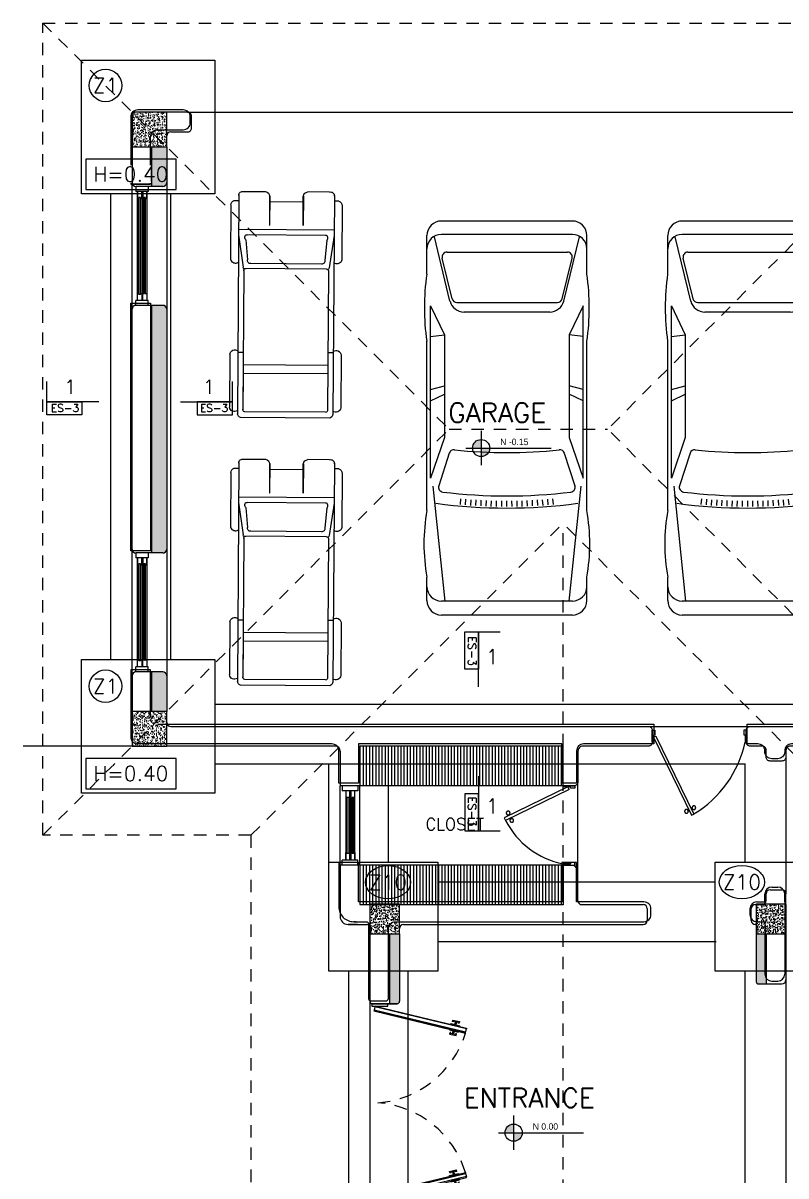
# Model space of a CAD drawing. Header units: metres. Extents: x -232 to 581, y 30 to 789.
# Drawn here: x 89.87 to 97.57, y 528.12 to 539.76 of the extents above; entities that cross this region are included whole.
import ezdxf

# ---------------------------------------------------------------- set-up
doc = ezdxf.new("R2010")
doc.units = ezdxf.units.M
doc.linetypes.add('CONTINUA', pattern=[0])
doc.linetypes.add('HIDDEN2', pattern=[0.1875, 0.125, -0.0625])
for name, color, linetype, lineweight in [('0-S-GRID-IDEN', 1, 'Continuous', 9), ('02_mobiliario', 250, 'Continuous', 5), ('A-DOOR', 35, 'Continuous', 5), ('A-WALL', 250, 'Continuous', 20), ('baños', 140, 'Continuous', 0), ('closets', 253, 'Continuous', 0), ('Columnas', 7, 'Continuous', 18), ('piscina', 131, 'Continuous', 0), ('textos', 7, 'Continuous', 0)]:
    doc.layers.add(name, color=color, linetype=linetype, lineweight=lineweight)
for name, color, linetype in [('001-DIMTEXTO', 4, 'Continuous'), ('DIMTEXTO', 4, 'Continuous'), ('HATCH', 8, 'Continuous'), ('MOBILIARIOS', 252, 'Continuous'), ('ZAPATAS', 6, 'Continuous')]:
    doc.layers.add(name, color=color, linetype=linetype)
doc.layers.add('PISO', color=7, linetype='Continuous', lineweight=5, true_color=0xe6e6e6)
doc.layers.add('Techos 1', color=7, linetype='HIDDEN2', lineweight=9, true_color=0x42391a)
doc.layers.add('RELLENO SECCION', color=8, linetype='Continuous', lineweight=0, transparency=0.4)
doc.styles.add('ESC100-2mm', font='arial.ttf', dxfattribs={"height": 0.15})
doc.styles.add('SMPLEX', font='simplex.shx')
doc.styles.get("Standard").update_dxf_attribs({"font": 'arial.ttf'})
pattern_1 = [(50, (109.59505, -7.243447), (0.058299094, -0.005100507), [0.006096, -0.067056]), (355, (109.59505, -7.24345), (-0.011277895, 0.06113819), [0.0048768, -0.053644987]), (100.451445, (109.59991, -7.24387), (0.0470212, 0.05603768), [0.005180803, -0.056988878]), (46.1842, (109.59505, -7.22719), (0.086745293, -0.013453545), [0.009144, -0.100584]), (96.63556, (109.60228, -7.22831), (0.075969323, 0.07917636), [0.00777121, -0.085483395]), (351.18415, (109.59505, -7.22719), (0.07596932, 0.07917636), [0.00731519, -0.080467114]), (21, (109.60318, -7.231255), (0.048516605, -0.032724863), [0.006096, -0.067056]), (326, (109.60318, -7.231255), (0.01977665, 0.05894015), [0.0048768, -0.0536448]), (71.451445, (109.607223, -7.23398), (0.068293254, 0.026215286), [0.005180803, -0.05698878]), (37.5, (109.595052, -7.243447), (0.000988353, 0.0270576124), [0, -0.05299456, 0, -0.0544576, 0, -0.053848]), (7.5, (109.595052, -7.243447), (0.021382292, 0.032057784), [0, -0.03104896, 0, -0.05177536, 0, -0.0205232]), (327.5, (109.576927, -7.243447), (0.0433889905, -0.001833198), [0, -0.02032, 0, -0.0633984, 0, -0.0841248]), (317.5, (109.5688, -7.243447), (0.047401338, 0.008136477), [0, -0.026416, 0, -0.04210304, 0, -0.0597408])]

# ---------------------------------------------------------------- blocks, each defined once
blk = doc.blocks.new('A$C2bbc346b')
at = {"layer": 'A-WALL', "color": 7, "true_color": 0xffffff}
for p, q in [((0.2, -0.751), (0, -0.751)), ((6.47, -7.845), (6.53, -7.845)), ((6.32, -7.995), (6.4, -7.995)), ((6.4, -7.995), (6.4, -7.915)), ((6.6, -7.995), (6.6, -7.915)), ((6.6, -7.995), (6.6, -8.725)), ((6.25, -8.065), (6.25, -8.125)), ((6.32, -8.195), (6.4, -8.195)), ((6.4, -8.195), (6.4, -8.725)), ((6.47, -8.795), (6.53, -8.795)), ((2.425, -8.995), (2.575, -8.995))]:
    blk.add_line(p, q, dxfattribs=at)
at = {"layer": 'A-WALL', "color": 7, "true_color": 0xffffff, "transparency": 33554684}
blk.add_line((2.275, -8.195), (2.25, -8.195), dxfattribs=at)
at = {"layer": 'A-WALL', "color": 7, "true_color": 0xffffff}
blk.add_lwpolyline([(0, -0.07), (0, -0.751), (0.2, -0.751), (0.2, -0.27, -0.414214), (0.27, -0.2), (0.53, -0.2, 0.414214), (0.6, -0.13), (0.6, -0.07, 0.414214), (0.53, 0), (0.07, 0, 0.414214)], format="xyb", close=True, dxfattribs=at)
for points in [[(8, -0.27), (8, -6.33, -0.414214), (7.93, -6.4), (6.67, -6.4, 0.414214), (6.6, -6.47), (6.6, -6.48, -0.414214), (6.53, -6.55), (6.47, -6.55, -0.414214), (6.4, -6.48), (6.4, -6.47, 0.414214), (6.33, -6.4), (6.22, -6.4), (6.22, -6.2), (7.73, -6.2)], [(0.2, -6.13), (0.2, -5.651), (0, -5.651), (0, -6.33, 0.414214), (0.07, -6.4)], [(0.27, -6.2), (5.28, -6.2), (5.28, -6.4), (4.57, -6.4, 0.414214), (4.5, -6.47), (4.5, -6.797), (4.35, -6.797), (4.35, -6.4), (2.3, -6.4), (2.3, -6.797), (2.1, -6.797), (2.1, -6.47, 0.414214), (2.03, -6.4), (0.07, -6.4)], [(4.35, -7.995), (2.3, -7.995), (2.3, -7.597), (2.1, -7.597), (2.1, -8.045, 0.414214), (2.25, -8.195), (2.375, -8.195, -0.414214), (2.4, -8.22)]]:
    blk.add_lwpolyline(points, format="xyb", dxfattribs=at)
blk.add_lwpolyline([(0, -1.951), (0.2, -1.951), (0.2, -4.451), (0, -4.451)], close=True, dxfattribs=at)
blk.add_lwpolyline([(4.5, -7.995), (4.5, -7.597), (4.35, -7.597), (4.35, -7.995)], dxfattribs=at)
at = {"layer": 'A-WALL', "color": 7, "true_color": 0xffffff, "transparency": 33554684}
blk.add_lwpolyline([(2.4, -8.219), (2.4, -8.97, 0.414214), (2.425, -8.995), (2.575, -8.995, 0.414214), (2.6, -8.97), (2.6, -8.265, -0.414214), (2.67, -8.195), (5.18, -8.195, 0.414214), (5.25, -8.125), (5.25, -8.065, 0.414214), (5.18, -7.995), (4.5, -7.995)], format="xyb", dxfattribs=at)
at = {"layer": 'A-WALL', "color": 7, "true_color": 0xffffff}
for centre, start, end in [((6.47, -7.915), 90, 180), ((6.53, -7.915), 0, 90), ((6.32, -8.065), 90, 180), ((6.32, -8.125), 180, 270), ((6.47, -8.725), 180, 270), ((6.53, -8.725), 270, 0)]:
    blk.add_arc(centre, 0.07, start, end, dxfattribs=at)
blk = doc.blocks.new('20.03 cimentacion')
at = {"layer": 'DIMTEXTO', "color": 18, "true_color": 0x000000}
for points in [[(93.406, -2.505), (92.494, -2.505), (92.494, -2.811), (93.406, -2.811)], [(93.406, -8.555), (92.494, -8.555), (92.494, -8.861), (93.406, -8.861)]]:
    blk.add_lwpolyline(points, close=True, dxfattribs=at)
at = {"layer": 'textos', "color": 18, "linetype": 'Continuous', "ltscale": 0.01, "true_color": 0x000000}
for p, q in [((92.1, -5.084), (92.1, -4.749)), ((93.976, -5.084), (93.976, -4.749)), ((92.625, -4.955), (92.1, -4.955)), ((93.451, -4.955), (93.976, -4.955)), ((96.322, -7.276), (96.676, -7.276)), ((96.322, -9.286), (96.676, -9.286))]:
    blk.add_line(p, q, dxfattribs=at)
for points in [[(92.1, -5.084), (92.1, -4.955), (92.456, -4.955), (92.456, -5.084)], [(93.976, -5.084), (93.976, -4.955), (93.62, -4.955), (93.62, -5.084)]]:
    blk.add_lwpolyline(points, close=True, dxfattribs=at)
at = {"layer": 'ZAPATAS', "color": 18, "lineweight": 25, "true_color": 0x000000}
for p, q in [((92.749, -7.556), (92.749, -2.856)), ((93.349, -2.856), (93.349, -7.556)), ((93.799, -8.007), (100.099, -8.007)), ((93.799, -8.607), (99.149, -8.607)), ((94.949, -9.601), (94.949, -8.607)), ((95.549, -9.601), (95.549, -8.607)), ((99.149, -9.601), (99.149, -8.607)), ((96.049, -9.801), (98.849, -9.801)), ((96.049, -10.401), (98.857, -10.401)), ((95.149, -13.301), (95.149, -10.7)), ((95.749, -13.301), (95.749, -10.7)), ((99.149, -13.301), (99.149, -10.7))]:
    blk.add_line(p, q, dxfattribs=at)
for points in [[(92.45, -1.506), (93.799, -1.506), (93.799, -2.856), (92.45, -2.856)], [(92.45, -7.556), (93.799, -7.556), (93.799, -8.906), (92.45, -8.906)], [(94.949, -9.601), (96.049, -9.601), (96.049, -10.7), (94.949, -10.7)], [(98.849, -9.601), (99.949, -9.601), (99.949, -10.7), (98.849, -10.7)]]:
    blk.add_lwpolyline(points, close=True, dxfattribs=at)
at = {"layer": 'HATCH', "color": 18, "ltscale": 0.2, "true_color": 0x000000}
blk.add_blockref('A$C2bbc346b', (92.949, -2.007), dxfattribs=at)
at = {"layer": 'DIMTEXTO', "color": 18, "lineweight": -3, "true_color": 0x000000, "insert": (92.339, -4.803), "char_height": 0.142, "attachment_point": 5, "style": 'SMPLEX', "bg_fill": 3, "box_fill_scale": 1.1, "bg_fill_color": 256, "bg_fill_true_color": 13158600, "bg_fill_transparency": 0}
blk.add_mtext('1', dxfattribs=at)
at = {"layer": 'textos', "color": 18, "ltscale": 0.5, "true_color": 0x000000, "char_height": 0.0781, "attachment_point": 5, "style": 'SMPLEX'}
for insert in [(92.285, -5.016), (93.79, -5.016)]:
    blk.add_mtext('ES-3', dxfattribs=dict(at, insert=insert))
at = {"layer": 'textos', "color": 18, "ltscale": 0.5, "true_color": 0x000000, "char_height": 0.0825, "attachment_point": 5, "rotation": 270, "style": 'SMPLEX'}
for insert in [(96.394, -7.471), (96.394, -9.091)]:
    blk.add_mtext('ES-3', dxfattribs=dict(at, insert=insert))
at = {"layer": 'DIMTEXTO', "color": 18, "true_color": 0x000000, "char_height": 0.15, "attachment_point": 5, "rotation": 0, "style": 'SMPLEX', "bg_fill": 3, "box_fill_scale": 1.1, "bg_fill_color": 256, "bg_fill_true_color": 13158600, "bg_fill_transparency": 0}
for s, insert in [('\\A1;Z1', (92.694, -1.76)), ('\\A1;H=0.40', (92.949, -2.656)), ('\\A1;Z1', (92.694, -7.825)), ('\\A1;H=0.40', (92.949, -8.706)), ('\\A1;Z10', (95.545, -9.804)), ('\\A1;Z10', (99.117, -9.802))]:
    blk.add_mtext(s, dxfattribs=dict(at, insert=insert))
at = {"layer": 'DIMTEXTO', "color": 18, "lineweight": -3, "true_color": 0x000000, "attachment_point": 5, "style": 'SMPLEX', "bg_fill": 3, "box_fill_scale": 1.1, "bg_fill_color": 256, "bg_fill_true_color": 13158600, "bg_fill_transparency": 0}
for insert, char_height in [((93.737, -4.803), 0.142), ((96.598, -7.527), 0.15), ((96.598, -9.034), 0.15)]:
    blk.add_mtext('1', dxfattribs=dict(at, insert=insert, char_height=char_height))
at = {"layer": '0-S-GRID-IDEN', "color": 18, "true_color": 0x000000}
for centre in [(92.694, -1.76), (92.694, -7.825)]:
    blk.add_circle(centre, 0.164, dxfattribs=at)
for centre in [(95.545, -9.804), (99.117, -9.802)]:
    blk.add_ellipse(centre, major_axis=(0.228, 0), ratio=0.736432, dxfattribs=at)
at = {"layer": 'textos', "color": 18, "linetype": 'Continuous', "ltscale": 0.01, "true_color": 0x000000}
for p, q in [((96.458, -7.83), (96.458, -7.276)), ((96.458, -8.732), (96.458, -9.286))]:
    blk.add_line(p, q, dxfattribs=at)
for points in [[(96.322, -7.276), (96.458, -7.276), (96.458, -7.652), (96.322, -7.652)], [(96.322, -9.286), (96.458, -9.286), (96.458, -8.91), (96.322, -8.91)]]:
    blk.add_lwpolyline(points, close=True, dxfattribs=at)
blk = doc.blocks.new('A$C3415d36c')
at = {"layer": 'A-DOOR'}
for p, q in [((0.854, 1.82), (0.846, 1.79)), ((0.865, 1.818), (0.858, 1.787)), ((0.824, 1.696), (0.831, 1.726)), ((0.835, 1.693), (0.843, 1.723)), ((0.824, 0.304), (0.831, 0.274)), ((0.835, 0.307), (0.843, 0.277)), ((0.854, 0.18), (0.846, 0.21)), ((0.865, 0.182), (0.858, 0.213))]:
    blk.add_line(p, q, dxfattribs=at)
for points in [[(0.17, 1.975), (0.17, 2), (0.01, 2), (0.01, 1.975)], [(0.957, 1.713), (0.033, 1.935), (0.031, 1.927), (0.955, 1.704)], [(0.965, 1.745), (0.041, 1.967), (0.033, 1.935), (0.957, 1.713)], [(0.965, 1.745), (0.041, 1.967), (0.043, 1.975), (0.967, 1.753)], [(0.833, 1.817), (0.825, 1.819), (0.829, 1.835), (0.894, 1.819), (0.89, 1.803), (0.882, 1.805), (0.884, 1.813), (0.835, 1.825)], [(0.807, 1.708), (0.799, 1.71), (0.795, 1.694), (0.86, 1.678), (0.864, 1.695), (0.856, 1.696), (0.854, 1.688), (0.805, 1.7)], [(0.957, 0.287), (0.033, 0.065), (0.031, 0.073), (0.955, 0.296)], [(0.965, 0.255), (0.041, 0.033), (0.033, 0.065), (0.957, 0.287)], [(0.965, 0.255), (0.041, 0.033), (0.043, 0.025), (0.967, 0.247)], [(0.807, 0.292), (0.799, 0.29), (0.795, 0.306), (0.86, 0.322), (0.864, 0.305), (0.856, 0.304), (0.854, 0.312), (0.805, 0.3)], [(0.833, 0.183), (0.825, 0.181), (0.829, 0.165), (0.894, 0.181), (0.89, 0.197), (0.882, 0.195), (0.884, 0.187), (0.835, 0.175)], [(0.17, 0.025), (0.17, 0), (0.01, 0), (0.01, 0.025)]]:
    blk.add_lwpolyline(points, close=True, dxfattribs=at)
for points in [[(0.895, 1.778), (0.894, 1.77), (0.807, 1.791), (0.809, 1.799), (0.895, 1.778)], [(0.88, 1.714), (0.882, 1.722), (0.795, 1.743), (0.794, 1.735), (0.88, 1.714)], [(0.88, 0.286), (0.882, 0.278), (0.795, 0.257), (0.794, 0.265), (0.88, 0.286)], [(0.895, 0.222), (0.894, 0.23), (0.807, 0.209), (0.809, 0.201), (0.895, 0.222)]]:
    blk.add_lwpolyline(points, dxfattribs=at)
at = {"layer": 'A-DOOR', "linetype": 'HIDDEN2'}
for centre, start, end in [((-0.004, 2.001), 274.3169, 342.802), ((-0.004, -0.001), 17.198, 85.6831)]:
    blk.add_arc(centre, 1.004, start, end, dxfattribs=at)
blk = doc.blocks.new('A$C95be60c7')
at = {"layer": 'A-DOOR'}
for p, q in [((0.475, 0.743), (0.45, 0.73)), ((0.762, 0.088), (0.45, 0.73)), ((0.788, 0.1), (0.475, 0.743)), ((0.496, 0.7), (0.506, 0.705)), ((0.47, 0.688), (0.46, 0.683)), ((0.479, 0.671), (0.468, 0.666)), ((0.504, 0.683), (0.514, 0.688)), ((0.762, 0.088), (0.788, 0.1))]:
    blk.add_line(p, q, dxfattribs=at)
for points in [[(0, 0.03), (0.025, 0.03), (0.025, 0.075), (0.013, 0.075), (0.013, 0.15), (0, 0.15), (0, 0.03)], [(0.8, 0.03), (0.775, 0.03), (0.775, 0.075), (0.788, 0.075), (0.788, 0.15), (0.8, 0.15), (0.8, 0.03)]]:
    blk.add_lwpolyline(points, dxfattribs=at)
blk.add_arc((0.831, -0.012), 0.834, 117.1874, 168.8099, dxfattribs=at)
for points in [[(0.506, 0.704), (0.506, 0.709), (0.511, 0.718), (0.52, 0.723), (0.53, 0.723), (0.539, 0.718), (0.544, 0.709), (0.544, 0.699), (0.539, 0.69), (0.53, 0.685), (0.52, 0.685), (0.511, 0.69), (0.506, 0.699), (0.506, 0.704)], [(0.431, 0.667), (0.431, 0.672), (0.436, 0.681), (0.444, 0.686), (0.455, 0.686), (0.463, 0.681), (0.468, 0.672), (0.468, 0.662), (0.463, 0.654), (0.455, 0.649), (0.444, 0.649), (0.436, 0.654), (0.431, 0.662), (0.431, 0.667)]]:
    blk.add_open_spline(points, degree=2, dxfattribs=at)
blk = doc.blocks.new('puerta 1.00')
at = {"layer": 'A-DOOR'}
for p, q in [((-0.15, -0.012), (-0.937, -0.395)), ((-0.138, -0.038), (-0.925, -0.42)), ((-0.138, -0.038), (-0.15, -0.012)), ((-0.937, -0.395), (-0.925, -0.42)), ((-0.895, -0.374), (-0.9, -0.364)), ((-0.878, -0.366), (-0.883, -0.356)), ((-0.882, -0.4), (-0.877, -0.41)), ((-0.865, -0.392), (-0.86, -0.402))]:
    blk.add_line(p, q, dxfattribs=at)
for points in [[(-0.08, 0), (-0.08, -0.025), (-0.125, -0.025), (-0.125, -0.012), (-0.2, -0.012), (-0.2, 0), (-0.08, 0)], [(-0.08, -0.95), (-0.08, -0.925), (-0.125, -0.925), (-0.125, -0.937), (-0.2, -0.937), (-0.2, -0.95), (-0.08, -0.95)]]:
    blk.add_lwpolyline(points, dxfattribs=at)
blk.add_arc((0.037, 0.16), 1.123, 211.1336, 257.8343, dxfattribs=at)
for points in [[(-0.898, -0.364), (-0.903, -0.364), (-0.912, -0.359), (-0.917, -0.35), (-0.917, -0.34), (-0.912, -0.332), (-0.903, -0.327), (-0.893, -0.327), (-0.884, -0.332), (-0.879, -0.34), (-0.879, -0.35), (-0.884, -0.359), (-0.893, -0.364), (-0.898, -0.364)], [(-0.862, -0.439), (-0.867, -0.439), (-0.875, -0.434), (-0.88, -0.426), (-0.88, -0.416), (-0.875, -0.407), (-0.867, -0.402), (-0.857, -0.402), (-0.848, -0.407), (-0.843, -0.416), (-0.843, -0.426), (-0.848, -0.434), (-0.857, -0.439), (-0.862, -0.439)]]:
    blk.add_open_spline(points, degree=2, dxfattribs=at)
blk = doc.blocks.new('carro1')
at = {"layer": 'MOBILIARIOS'}
for p, q in [((-0.32, 1.577), (-0.709, 1.577)), ((-0.32, 1.577), (-0.709, 1.577)), ((0, 1.539), (0.294, 1.4)), ((1.742, 1.539), (0, 1.539)), ((1.742, 1.539), (0, 1.539)), ((0, 1.539), (0.294, 1.4)), ((0.309, 1.539), (0.294, 1.4)), ((0.309, 1.539), (0.294, 1.4)), ((2.066, 1.577), (0.359, 1.577)), ((2.066, 1.577), (0.359, 1.577)), ((0.845, 1.539), (0.81, 1.4)), ((0.845, 1.539), (0.81, 1.4)), ((0.959, 1.539), (0.893, 1.4)), ((0.959, 1.539), (0.893, 1.4)), ((1.33, 1.4), (1.742, 1.539)), ((1.33, 1.4), (1.742, 1.539)), ((1.822, 1.516), (2.983, 1.397)), ((1.822, 1.516), (2.983, 1.397)), ((2.976, 1.577), (2.741, 1.577)), ((2.976, 1.577), (2.741, 1.577)), ((-0.855, 1.431), (-0.855, 0.109)), ((-0.855, 1.431), (-0.855, 0.109)), ((-0.72, 1.431), (-0.72, 0.109)), ((-0.72, 1.431), (-0.72, 0.109)), ((-0.047, 1.344), (-0.695, 1.502)), ((-0.047, 1.344), (-0.695, 1.502)), ((-0.07, 1.329), (-0.48, 1.429)), ((-0.07, 1.329), (-0.48, 1.429)), ((0.294, 1.4), (1.33, 1.4)), ((0.294, 1.4), (1.33, 1.4)), ((1.487, 1.35), (1.817, 1.457)), ((1.487, 1.35), (1.817, 1.457)), ((2.983, 1.431), (2.983, 0.109)), ((2.983, 1.431), (2.983, 0.109)), ((3.123, 1.431), (3.123, 0.109)), ((3.123, 1.431), (3.123, 0.109)), ((-0.541, 0.165), (-0.541, 1.382)), ((-0.541, 0.165), (-0.541, 1.382)), ((-0.033, 0.265), (-0.033, 1.282)), ((-0.033, 0.265), (-0.033, 1.282)), ((0.065, 1.202), (0.065, 0.337)), ((0.065, 1.202), (0.065, 0.337)), ((2.007, 1.239), (1.95, 1.234)), ((2.007, 1.239), (1.95, 1.234)), ((2.011, 1.187), (1.954, 1.182)), ((2.011, 1.187), (1.954, 1.182)), ((2.015, 1.135), (1.958, 1.131)), ((2.015, 1.135), (1.958, 1.131)), ((2.018, 1.083), (1.961, 1.079)), ((2.018, 1.083), (1.961, 1.079)), ((2.021, 1.03), (1.964, 1.028)), ((2.021, 1.03), (1.964, 1.028)), ((2.023, 0.978), (1.966, 0.976)), ((2.023, 0.978), (1.966, 0.976)), ((2.025, 0.926), (1.968, 0.925)), ((2.025, 0.926), (1.968, 0.925)), ((2.026, 0.874), (1.969, 0.873)), ((2.026, 0.874), (1.969, 0.873)), ((2.027, 0.822), (1.97, 0.821)), ((2.027, 0.822), (1.97, 0.821)), ((2.027, 0.77), (1.97, 0.77)), ((2.027, 0.77), (1.97, 0.77)), ((2.027, 0.718), (1.97, 0.718)), ((2.027, 0.718), (1.97, 0.718)), ((2.025, 0.613), (1.968, 0.615)), ((2.025, 0.613), (1.968, 0.615)), ((2.026, 0.665), (1.969, 0.667)), ((2.026, 0.665), (1.969, 0.667)), ((2.021, 0.509), (1.964, 0.512)), ((2.021, 0.509), (1.964, 0.512)), ((2.023, 0.561), (1.966, 0.563)), ((2.023, 0.561), (1.966, 0.563)), ((2.011, 0.353), (1.954, 0.357)), ((2.011, 0.353), (1.954, 0.357)), ((2.015, 0.405), (1.958, 0.409)), ((2.015, 0.405), (1.958, 0.409)), ((2.018, 0.457), (1.961, 0.46)), ((2.018, 0.457), (1.961, 0.46)), ((2.007, 0.301), (1.95, 0.306)), ((2.007, 0.301), (1.95, 0.306)), ((-0.047, 0.195), (-0.695, 0.038)), ((-0.047, 0.195), (-0.695, 0.038)), ((-0.07, 0.218), (-0.48, 0.118)), ((-0.07, 0.218), (-0.48, 0.118)), ((0, 0), (0.294, 0.139)), ((0, 0), (0.294, 0.139)), ((0.309, 0), (0.294, 0.139)), ((0.294, 0.139), (1.33, 0.139)), ((0.309, 0), (0.294, 0.139)), ((0.294, 0.139), (1.33, 0.139)), ((0.845, 0), (0.81, 0.139)), ((0.845, 0), (0.81, 0.139)), ((0.959, 0), (0.893, 0.139)), ((0.959, 0), (0.893, 0.139)), ((1.33, 0.139), (1.742, 0)), ((1.33, 0.139), (1.742, 0)), ((1.487, 0.189), (1.817, 0.082)), ((1.487, 0.189), (1.817, 0.082)), ((1.822, 0.024), (2.983, 0.143)), ((1.822, 0.024), (2.983, 0.143)), ((1.742, 0), (0, 0)), ((1.742, 0), (0, 0)), ((-0.32, -0.038), (-0.709, -0.038)), ((-0.32, -0.038), (-0.709, -0.038)), ((2.066, -0.038), (0.359, -0.038)), ((2.066, -0.038), (0.359, -0.038)), ((2.976, -0.038), (2.741, -0.038)), ((2.976, -0.038), (2.741, -0.038))]:
    blk.add_line(p, q, dxfattribs=at)
for centre, radius, start, end in [((-0.709, 1.431), 0.146, 89.9174, 180.0824), ((-0.709, 1.431), 0.146, 89.9174, 180.0824), ((-0.574, 1.431), 0.146, 90.0172, 179.9829), ((-0.574, 1.431), 0.146, 90.0172, 179.9829), ((0.02, -0.727), 2.329, 81.6216, 98.3784), ((0.02, -0.727), 2.329, 81.6216, 98.3784), ((2.403, -0.29), 1.897, 79.7616, 100.2384), ((2.403, -0.29), 1.897, 79.7616, 100.2384), ((2.836, 1.431), 0.146, 0.0171, 89.9829), ((2.836, 1.431), 0.146, 0.0171, 89.9829), ((2.976, 1.431), 0.146, 0.0171, 89.9829), ((2.976, 1.431), 0.146, 0.0171, 89.9829), ((-0.492, 1.381), 0.0488, 76.3661, 179.9108), ((-0.492, 1.381), 0.0488, 76.3661, 179.9108), ((1.832, 1.411), 0.0487, 6.8356, 108.1699), ((1.832, 1.411), 0.0487, 6.8356, 108.1699), ((-3.411, 0.77), 5.331, 353.0262, 6.9738), ((-3.411, 0.77), 5.331, 353.0262, 6.9738), ((-3.35, 0.77), 5.392, 352.3671, 7.6329), ((-3.35, 0.77), 5.392, 352.3671, 7.6329), ((-0.082, 1.282), 0.0488, 359.911, 76.2607), ((-0.082, 1.282), 0.0488, 359.911, 76.2607), ((-0.082, 1.202), 0.146, 0.0444, 76.3177), ((-0.082, 1.202), 0.146, 0.0444, 76.3177), ((1.502, 1.304), 0.049, 108.1055, 185.9744), ((1.502, 1.304), 0.049, 108.1055, 185.9744), ((-3.379, 0.77), 4.862, 353.7528, 6.2472), ((-3.379, 0.77), 4.862, 353.7528, 6.2472), ((-0.082, 0.265), 0.0488, 283.7393, 0.0891), ((-0.082, 0.265), 0.0488, 283.7393, 0.0891), ((-0.082, 0.338), 0.146, 283.6822, 359.9556), ((-0.082, 0.338), 0.146, 283.6822, 359.9556), ((1.502, 0.236), 0.049, 174.0256, 251.8945), ((1.502, 0.236), 0.049, 174.0256, 251.8945), ((-0.492, 0.166), 0.0488, 180.0891, 283.6339), ((-0.492, 0.166), 0.0488, 180.0891, 283.6339), ((1.832, 0.128), 0.0487, 251.8301, 353.1644), ((1.832, 0.128), 0.0487, 251.8301, 353.1644), ((-0.709, 0.109), 0.146, 179.9176, 270.0825), ((-0.709, 0.109), 0.146, 179.9176, 270.0825), ((-0.574, 0.109), 0.146, 180.0171, 269.9828), ((-0.574, 0.109), 0.146, 180.0171, 269.9828), ((2.836, 0.109), 0.146, 270.0171, 359.9829), ((2.836, 0.109), 0.146, 270.0171, 359.9829), ((2.976, 0.109), 0.146, 270.0171, 359.9829), ((2.976, 0.109), 0.146, 270.0171, 359.9829), ((0.02, 2.266), 2.329, 261.6216, 278.3784), ((0.02, 2.266), 2.329, 261.6216, 278.3784), ((2.403, 1.83), 1.897, 259.7616, 280.2384), ((2.403, 1.83), 1.897, 259.7616, 280.2384)]:
    blk.add_arc(centre, radius, start, end, dxfattribs=at)
blk = doc.blocks.new('carritogolf')
at = {"layer": 'MOBILIARIOS', "linetype": 'Continuous'}
for p, q in [((-0.046, -0.434), (-0.061, 1.777)), ((0.871, 1.822), (-0.03, 1.816)), ((0.829, 1.763), (0.013, 1.758)), ((0.918, -0.427), (0.902, 1.784)), ((-0.136, 1.177), (-0.14, 1.71)), ((0.003, 0.33), (-0.007, 1.737)), ((-0.004, 1.37), (-0.007, 1.737)), ((0.858, 0.336), (0.848, 1.743)), ((0.986, 1.185), (0.982, 1.718)), ((0.851, 1.376), (-0.004, 1.37)), ((0.851, 1.289), (-0.003, 1.283)), ((-0.057, 1.155), (-0.003, 1.155)), ((0.907, 1.161), (0.852, 1.161)), ((-0.049, -0.029), (-0.002, 0.297)), ((0.839, 0.318), (0.001, 0.312)), ((0.792, 0.267), (0.07, 0.262)), ((0.915, -0.022), (0.864, 0.303)), ((-0.127, -0.33), (-0.131, 0.206)), ((0.024, 0.023), (0.042, 0.223)), ((0.842, 0.029), (0.821, 0.228)), ((0.998, -0.322), (0.994, 0.214)), ((0.915, -0.077), (-0.048, -0.084)), ((0.827, -0.023), (0.039, -0.028)), ((-0.092, -0.374), (-0.046, -0.374)), ((0.003, -0.466), (0.222, -0.465)), ((0.604, -0.36), (0.265, -0.363)), ((0.87, -0.46), (0.65, -0.462)), ((0.963, -0.367), (0.917, -0.367))]:
    blk.add_line(p, q, dxfattribs=at)
for points in [[(0.263, -0.126), (0.265, -0.126), (0.267, -0.421), (0.265, -0.421)], [(0.604, -0.123), (0.602, -0.123), (0.604, -0.418), (0.607, -0.418)]]:
    blk.add_lwpolyline(points, close=True, dxfattribs=at)
for centre, radius, start, end in [((-0.09, 1.706), 0.0499, 54.1309, 175.531), ((-0.018, 1.774), 0.043, 106.0127, 176.0096), ((0.017, 1.735), 0.0235, 99.8611, 186.9371), ((0.825, 1.74), 0.0235, 353.8601, 80.9361), ((0.86, 1.78), 0.043, 4.7876, 74.7846), ((0.932, 1.713), 0.0499, 5.2663, 126.6663), ((-0.087, 1.182), 0.0499, 185.2663, 306.6663), ((0.936, 1.189), 0.0499, 234.1309, 355.531), ((0.017, 0.301), 0.0192, 114.7535, 190.8884), ((0.023, 0.332), 0.0196, 175.362, 272.1148), ((0.072, 0.231), 0.0313, 86.5993, 194.6322), ((0.79, 0.236), 0.0313, 346.165, 94.1979), ((0.839, 0.337), 0.0196, 268.6824, 5.4352), ((0.845, 0.306), 0.0192, 349.9088, 66.0437), ((-0.076, -0.326), 0.0513, 185.1681, 251.744), ((0.947, -0.319), 0.0513, 289.0533, 355.6292), ((-0.009, -0.43), 0.0375, 175.2556, 287.6939), ((0.217, -0.417), 0.0479, 276.1421, 355.6637), ((0.654, -0.414), 0.0479, 185.1335, 264.6552), ((0.88, -0.424), 0.0375, 253.1033, 5.5416)]:
    blk.add_arc(centre, radius, start, end, dxfattribs=at)
for points in [[(-0.131, 0.206), (-0.129, 0.22), (-0.125, 0.242), (-0.091, 0.255), (-0.079, 0.26), (-0.053, 0.248), (-0.051, 0.247)], [(0.994, 0.214), (0.991, 0.228), (0.987, 0.25), (0.954, 0.262), (0.941, 0.268), (0.915, 0.255), (0.913, 0.253)]]:
    blk.add_open_spline(points, degree=3, knots=[0, 0, 0, 0, 0.0431757, 0.0672409, 0.1048601, 0.1145034, 0.1145034, 0.1145034, 0.1145034], dxfattribs=at)
for points in [[(0.024, 0.023), (0.017, 0.011), (0.021, -0.024), (0.039, -0.028)], [(0.842, 0.029), (0.848, 0.017), (0.845, -0.019), (0.827, -0.023)]]:
    blk.add_spline(points, degree=3, dxfattribs=at)
blk = doc.blocks.new('20.03.2026 LN 09 PRIMER NIVEL ARQ')
at = {"layer": 'closets', "transparency": 33554687}
h = blk.add_hatch(dxfattribs=at)
h.set_pattern_fill('LINE', color=1, scale=0.01, angle=90)
h.set_pattern_definition([(90, (-118.43962, 129.7661), (-0.03175, 2e-18), [])])
h.paths.add_polyline_path([(-10.536, -49.293), (-8.486, -49.293), (-8.486, -48.893), (-10.536, -48.893)])
h = blk.add_hatch(dxfattribs=at)
h.set_pattern_fill('LINE', color=1, scale=0.01, angle=90)
h.set_pattern_definition([(90, (-118.43962, 130.966062), (-0.03175, 2e-18), [])])
h.paths.add_polyline_path([(-10.536, -50.493), (-8.486, -50.493), (-8.486, -50.093), (-10.536, -50.093)])
at = {"layer": 'HATCH'}
h = blk.add_hatch(dxfattribs=at)
h.set_pattern_fill('AR-CONC', color=1, scale=0.00032)
h.set_pattern_definition(pattern_1)
h.paths.add_polyline_path([(-12.836, -42.843), (-12.486, -42.843), (-12.486, -42.493), (-12.836, -42.493)])
h = blk.add_hatch(dxfattribs=at)
h.set_pattern_fill('AR-CONC', color=1, scale=0.00032)
h.set_pattern_definition(pattern_1)
h.paths.add_polyline_path([(-12.836, -48.893), (-12.486, -48.893), (-12.486, -48.543), (-12.836, -48.543)])
h = blk.add_hatch(dxfattribs=at)
h.set_pattern_fill('AR-CONC', color=1, scale=0.00032)
h.set_pattern_definition(pattern_1)
h.paths.add_polyline_path([(-10.436, -50.788), (-10.136, -50.788), (-10.136, -50.488), (-10.436, -50.488)])
h = blk.add_hatch(dxfattribs=at)
h.set_pattern_fill('AR-CONC', color=1, scale=0.00032)
h.set_pattern_definition(pattern_1)
h.paths.add_polyline_path([(-6.536, -50.788), (-6.236, -50.788), (-6.236, -50.488), (-6.536, -50.488)])
at = {"layer": 'RELLENO SECCION'}
h = blk.add_hatch(color=1, dxfattribs=at)
h.dxf.hatch_style = 1
h.paths.add_polyline_path([(-12.486, -42.843), (-12.636, -42.843), (-12.636, -43.243), (-12.526, -43.243, 0.414214), (-12.486, -43.203)])
h.paths.add_polyline_path([(-12.486, -44.483, 0.414214), (-12.526, -44.443), (-12.636, -44.443), (-12.636, -46.943), (-12.526, -46.943, 0.414214), (-12.486, -46.903)])
h.paths.add_polyline_path([(-12.636, -48.543), (-12.486, -48.543), (-12.486, -48.183, 0.414214), (-12.526, -48.143), (-12.636, -48.143)])
h = blk.add_hatch(color=1, dxfattribs=at)
h.dxf.hatch_style = 1
edge = h.paths.add_edge_path()
edge.add_line((-6.586, -50.693), (-6.536, -50.788))
edge.add_line((-6.536, -50.788), (-6.436, -50.788))
edge.add_line((-6.436, -50.788), (-6.436, -51.293))
edge.add_line((-6.436, -51.293), (-6.511, -51.293))
edge.add_arc((-6.511, -51.268), 0.025, 180, 270, ccw=False)
edge.add_line((-6.536, -51.268), (-6.536, -50.828))
edge.add_line((-6.536, -50.828), (-6.536, -50.8))
edge.add_line((-6.536, -50.8), (-6.536, -50.788))
edge.add_line((-6.536, -50.788), (-6.586, -50.693))
h = blk.add_hatch(color=1, dxfattribs=at)
h.dxf.hatch_style = 1
edge = h.paths.add_edge_path()
edge.add_line((-10.162, -50.788), (-10.136, -50.788))
edge.add_line((-10.136, -50.788), (-10.236, -50.788))
edge.add_line((-10.236, -50.788), (-10.236, -51.493))
edge.add_line((-10.236, -51.493), (-10.161, -51.493))
edge.add_arc((-10.161, -51.468), 0.025, 270, 360)
edge.add_line((-10.136, -51.468), (-10.136, -50.828))
edge.add_line((-10.136, -50.828), (-10.136, -50.803))
edge.add_line((-10.136, -50.803), (-10.136, -50.788))
edge.add_line((-10.136, -50.788), (-10.162, -50.788))
at = {"layer": 'textos', "transparency": 33554534}
h = blk.add_hatch(color=1, dxfattribs=at)
h.dxf.hatch_style = 1
h.paths.add_polyline_path([(-9.313, -45.798, 0.414214), (-9.399, -45.884), (-9.313, -45.884)])
h.paths.add_polyline_path([(-9.226, -45.884), (-9.313, -45.884), (-9.313, -45.971, 0.414214)])
h = blk.add_hatch(color=1, dxfattribs=at)
h.dxf.hatch_style = 1
h.paths.add_polyline_path([(-8.985, -52.709, 0.414214), (-9.071, -52.795), (-8.985, -52.795)])
h.paths.add_polyline_path([(-8.898, -52.795), (-8.985, -52.795), (-8.985, -52.882, 0.414214)])
at = {"layer": 'A-DOOR', "color": 1}
for p, q in [((-12.798, -43.243), (-12.798, -43.293)), ((-12.674, -43.293), (-12.798, -43.293)), ((-12.78, -44.393), (-12.78, -43.293)), ((-12.737, -43.293), (-12.737, -44.393)), ((-12.729, -44.393), (-12.729, -43.293)), ((-12.686, -43.293), (-12.686, -44.393)), ((-12.674, -43.243), (-12.674, -43.293)), ((-12.767, -44.332), (-12.767, -43.354)), ((-12.75, -43.354), (-12.767, -43.354)), ((-12.75, -44.332), (-12.75, -43.354)), ((-12.717, -44.323), (-12.717, -43.354)), ((-12.699, -43.354), (-12.717, -43.354)), ((-12.699, -44.323), (-12.699, -43.354)), ((-12.75, -44.332), (-12.767, -44.332)), ((-12.674, -44.393), (-12.798, -44.393)), ((-12.798, -44.443), (-12.798, -44.393)), ((-12.674, -44.443), (-12.674, -44.393)), ((-12.798, -46.943), (-12.798, -46.993)), ((-12.674, -46.993), (-12.798, -46.993)), ((-12.78, -48.093), (-12.78, -46.993)), ((-12.737, -46.993), (-12.737, -48.093)), ((-12.729, -48.093), (-12.729, -46.993)), ((-12.686, -46.993), (-12.686, -48.093)), ((-12.674, -46.943), (-12.674, -46.993)), ((-12.767, -48.032), (-12.767, -47.054)), ((-12.75, -47.054), (-12.767, -47.054)), ((-12.75, -48.032), (-12.75, -47.054)), ((-12.717, -48.023), (-12.717, -47.054)), ((-12.699, -47.054), (-12.717, -47.054)), ((-12.699, -48.023), (-12.699, -47.054)), ((-12.75, -48.032), (-12.767, -48.032)), ((-12.674, -48.093), (-12.798, -48.093)), ((-12.798, -48.143), (-12.798, -48.093)), ((-12.674, -48.143), (-12.674, -48.093)), ((-10.736, -50.093), (-10.736, -49.293)), ((-10.716, -49.293), (-10.716, -49.343)), ((-10.556, -49.343), (-10.716, -49.343)), ((-10.68, -49.343), (-10.68, -50.043)), ((-10.637, -50.043), (-10.637, -49.343)), ((-10.629, -49.343), (-10.629, -50.043)), ((-10.586, -50.043), (-10.586, -49.343)), ((-10.556, -49.293), (-10.556, -49.343)), ((-10.536, -50.093), (-10.536, -49.293)), ((-10.667, -49.41), (-10.667, -49.976)), ((-10.649, -49.41), (-10.667, -49.41)), ((-10.649, -49.41), (-10.649, -49.976)), ((-10.616, -49.41), (-10.616, -49.976)), ((-10.599, -49.41), (-10.616, -49.41)), ((-10.599, -49.41), (-10.599, -49.976)), ((-10.556, -50.043), (-10.716, -50.043)), ((-10.716, -50.093), (-10.716, -50.043)), ((-10.649, -49.976), (-10.667, -49.976)), ((-10.599, -49.976), (-10.616, -49.976)), ((-10.556, -50.093), (-10.556, -50.043))]:
    blk.add_line(p, q, dxfattribs=at)
for points in [[(-12.75, -43.363), (-12.737, -43.363), (-12.737, -43.293), (-12.78, -43.293), (-12.78, -43.363), (-12.767, -43.363)], [(-12.699, -43.363), (-12.686, -43.363), (-12.686, -43.293), (-12.729, -43.293), (-12.729, -43.363), (-12.717, -43.363)], [(-12.75, -44.323), (-12.737, -44.323), (-12.737, -44.393), (-12.78, -44.393), (-12.78, -44.323), (-12.767, -44.323)], [(-12.699, -44.323), (-12.686, -44.323), (-12.686, -44.393), (-12.729, -44.393), (-12.729, -44.323), (-12.717, -44.323)], [(-12.75, -47.063), (-12.737, -47.063), (-12.737, -46.993), (-12.78, -46.993), (-12.78, -47.063), (-12.767, -47.063)], [(-12.699, -47.063), (-12.686, -47.063), (-12.686, -46.993), (-12.729, -46.993), (-12.729, -47.063), (-12.717, -47.063)], [(-12.75, -48.023), (-12.737, -48.023), (-12.737, -48.093), (-12.78, -48.093), (-12.78, -48.023), (-12.767, -48.023)], [(-12.699, -48.023), (-12.686, -48.023), (-12.686, -48.093), (-12.729, -48.093), (-12.729, -48.023), (-12.717, -48.023)], [(-10.649, -49.418), (-10.637, -49.418), (-10.637, -49.343), (-10.68, -49.343), (-10.68, -49.418), (-10.667, -49.418)], [(-10.599, -49.418), (-10.586, -49.418), (-10.586, -49.343), (-10.629, -49.343), (-10.629, -49.418), (-10.616, -49.418)], [(-10.649, -49.968), (-10.637, -49.968), (-10.637, -50.043), (-10.68, -50.043), (-10.68, -49.968), (-10.667, -49.968)], [(-10.599, -49.968), (-10.586, -49.968), (-10.586, -50.043), (-10.629, -50.043), (-10.629, -49.968), (-10.616, -49.968)]]:
    blk.add_lwpolyline(points, dxfattribs=at)
at = {"layer": 'A-WALL', "color": 1}
for p, q in [((-12.486, -42.843), (-12.486, -48.543)), ((-12.836, -44.483), (-12.836, -43.203)), ((-12.526, -43.243), (-12.796, -43.243)), ((-12.526, -44.443), (-12.796, -44.443)), ((-12.636, -46.943), (-12.636, -44.443)), ((-12.836, -46.903), (-12.836, -44.483)), ((-12.836, -48.184), (-12.836, -46.903)), ((-12.526, -46.943), (-12.796, -46.943)), ((-12.526, -48.143), (-12.796, -48.143)), ((-12.636, -48.543), (-12.636, -48.143)), ((-12.836, -48.183), (-12.836, -48.853)), ((-10.786, -48.893), (-12.486, -48.893)), ((-10.736, -48.943), (-10.736, -49.293)), ((-10.536, -48.893), (-10.536, -49.293)), ((-8.486, -49.29), (-8.486, -48.893)), ((-10.536, -49.293), (-10.736, -49.293)), ((-10.736, -50.093), (-10.736, -50.613)), ((-10.536, -50.093), (-10.736, -50.093)), ((-10.536, -50.093), (-10.536, -50.493)), ((-8.406, -50.093), (-8.486, -50.093)), ((-8.486, -50.096), (-8.486, -50.494)), ((-8.336, -50.453), (-8.336, -50.163)), ((-6.436, -50.453), (-6.436, -50.383)), ((-6.396, -50.343), (-6.276, -50.343)), ((-6.236, -50.493), (-6.236, -50.383)), ((-10.536, -50.493), (-8.486, -50.493)), ((-8.296, -50.493), (-7.676, -50.493)), ((-6.546, -50.493), (-6.476, -50.493)), ((-6.236, -50.493), (-6.236, -51.253)), ((-7.636, -50.533), (-7.636, -50.653)), ((-6.586, -50.653), (-6.586, -50.533)), ((-10.656, -50.693), (-10.461, -50.693)), ((-10.436, -50.718), (-10.436, -51.468)), ((-10.096, -50.693), (-7.676, -50.693)), ((-6.536, -50.693), (-6.546, -50.693)), ((-10.236, -50.788), (-10.236, -51.493)), ((-10.136, -50.788), (-10.136, -51.468)), ((-6.536, -50.788), (-6.536, -51.268)), ((-6.436, -50.788), (-6.436, -51.293)), ((-6.511, -51.293), (-6.276, -51.293)), ((-10.411, -51.493), (-10.161, -51.493))]:
    blk.add_line(p, q, dxfattribs=at)
at = {"layer": 'A-WALL', "color": 1, "transparency": 33554684}
for p, q in [((-10.561, -50.693), (-10.656, -50.693)), ((-10.161, -51.493), (-10.411, -51.493))]:
    blk.add_line(p, q, dxfattribs=at)
at = {"layer": 'A-WALL', "color": 1}
for points in [[(-12.446, -42.693), (-12.276, -42.693, 0.414214), (-12.236, -42.653), (-12.236, -42.533, 0.414214), (-12.276, -42.493), (-12.796, -42.493, 0.414214), (-12.836, -42.533)], [(-2.806, -48.493), (-4.796, -48.493, 0.414214), (-4.836, -48.533), (-4.836, -48.853, -0.414214), (-4.876, -48.893), (-6.196, -48.893, 0.414214), (-6.236, -48.933), (-6.236, -49.003, -0.414214), (-6.276, -49.043), (-6.396, -49.043, -0.414214), (-6.436, -49.003), (-6.436, -48.933, 0.414214), (-6.476, -48.893), (-6.596, -48.893, -0.414214), (-6.636, -48.853), (-6.636, -48.733, -0.414214), (-6.596, -48.693), (-5.226, -48.693)], [(-12.446, -48.693), (-7.626, -48.693, -0.414214), (-7.586, -48.733), (-7.586, -48.853, -0.414214), (-7.626, -48.893), (-8.286, -48.893, 0.414214), (-8.336, -48.943), (-8.336, -49.253, -0.414214), (-8.376, -49.293), (-8.486, -49.293)]]:
    blk.add_lwpolyline(points, format="xyb", dxfattribs=at)
for points in [[(-12.836, -42.533), (-12.836, -43.203)], [(-12.636, -43.243), (-12.636, -42.843)], [(-8.486, -48.893), (-10.536, -48.893)]]:
    blk.add_lwpolyline(points, dxfattribs=at)
for centre, radius, start, end in [((-12.446, -42.733), 0.04, 90, 180), ((-12.796, -43.203), 0.04, 180, 270), ((-12.526, -43.203), 0.04, 270, 0), ((-12.796, -44.483), 0.04, 90, 180), ((-12.526, -44.483), 0.04, 0, 90), ((-12.796, -46.903), 0.04, 180, 270), ((-12.526, -46.903), 0.04, 270, 0), ((-12.796, -48.183), 0.04, 90, 180), ((-12.526, -48.183), 0.04, 0, 90), ((-12.446, -48.653), 0.04, 180, 270), ((-10.786, -48.943), 0.05, 0, 90), ((-8.406, -50.163), 0.07, 0, 90), ((-6.396, -50.383), 0.04, 90, 180), ((-6.276, -50.383), 0.04, 0, 90), ((-8.296, -50.453), 0.04, 180, 270), ((-7.676, -50.533), 0.04, 0, 90), ((-6.546, -50.533), 0.04, 90, 180), ((-6.476, -50.453), 0.04, 270, 0), ((-10.656, -50.613), 0.08, 180, 270), ((-10.096, -50.733), 0.04, 90, 180), ((-7.676, -50.653), 0.04, 270, 0), ((-6.546, -50.653), 0.04, 180, 270), ((-6.276, -51.253), 0.04, 270, 0)]:
    blk.add_arc(centre, radius, start, end, dxfattribs=at)
at = {"layer": 'A-WALL', "color": 1, "transparency": 33554684}
for centre, start, end in [((-10.461, -50.718), 0, 90), ((-6.511, -51.268), 180, 270), ((-10.411, -51.468), 180, 270), ((-10.161, -51.468), 270, 0)]:
    blk.add_arc(centre, 0.025, start, end, dxfattribs=at)
at = {"layer": 'closets', "color": 1, "transparency": 33554687}
for p, q in [((-8.486, -49.293), (-10.536, -49.293)), ((-8.486, -50.093), (-10.536, -50.093))]:
    blk.add_line(p, q, dxfattribs=at)
at = {"layer": 'Columnas', "color": 1}
for points in [[(-12.836, -42.843), (-12.486, -42.843), (-12.486, -42.493), (-12.836, -42.493)], [(-12.836, -48.893), (-12.486, -48.893), (-12.486, -48.543), (-12.836, -48.543)], [(-10.436, -50.788), (-10.136, -50.788), (-10.136, -50.488), (-10.436, -50.488)], [(-6.536, -50.788), (-6.236, -50.788), (-6.236, -50.488), (-6.536, -50.488)]]:
    blk.add_lwpolyline(points, close=True, dxfattribs=at)
at = {"layer": 'Defpoints', "color": 1}
for p in [(-12.693, -42.493), (-12.836, -42.748)]:
    blk.add_line(p, (-12.836, -42.493), dxfattribs=at)
at = {"layer": 'piscina', "color": 1, "const_width": 0.01}
for points in [[(-12.708, -43.354), (-12.708, -44.332)], [(-12.708, -47.054), (-12.708, -48.032)], [(-10.608, -49.41), (-10.608, -49.976)]]:
    blk.add_lwpolyline(points, dxfattribs=at)
at = {"layer": 'PISO', "color": 1}
for p, q in [((-12.276, -42.493), (-5.396, -42.493)), ((-7.626, -48.693), (-6.596, -48.693)), ((-12.796, -48.893), (-13.936, -48.893)), ((-6.236, -48.973), (-6.236, -50.383)), ((-8.336, -50.163), (-8.336, -49.253)), ((-6.236, -51.253), (-6.236, -53.563)), ((-10.436, -51.468), (-10.436, -53.518))]:
    blk.add_line(p, q, dxfattribs=at)
at = {"layer": 'Techos 1', "color": 1}
for p, q in [((-13.736, -49.793), (-13.736, -41.593)), ((-13.736, -41.593), (-3.936, -41.593)), ((-13.736, -41.593), (-9.636, -45.693)), ((-3.936, -41.593), (-8.036, -45.693)), ((-13.736, -49.793), (-9.636, -45.693)), ((-9.636, -45.693), (-8.036, -45.693)), ((-3.936, -49.793), (-8.036, -45.693)), ((-11.636, -49.793), (-8.486, -46.643)), ((-8.486, -58.343), (-8.486, -46.643)), ((-5.336, -49.793), (-8.486, -46.643)), ((-11.636, -49.793), (-13.736, -49.793)), ((-11.636, -49.793), (-11.636, -55.193))]:
    blk.add_line(p, q, dxfattribs=at)
at = {"layer": 'textos', "color": 1}
for p, q in [((-9.313, -45.71), (-9.313, -46.058)), ((-9.467, -45.884), (-8.606, -45.884)), ((-8.985, -52.621), (-8.985, -52.969)), ((-9.139, -52.795), (-8.278, -52.795))]:
    blk.add_line(p, q, dxfattribs=at)
for centre in [(-9.313, -45.884), (-8.985, -52.795)]:
    blk.add_circle(centre, 0.0865, dxfattribs=at)
at = {"layer": '02_mobiliario', "color": 1, "xscale": -1, "rotation": 180}
for p in [(-11.712, -43.76), (-11.712, -46.462)]:
    blk.add_blockref('carritogolf', p, dxfattribs=at)
at = {"layer": '02_mobiliario', "color": 1, "rotation": 270}
for p in [(-9.823, -44.447), (-7.392, -44.447)]:
    blk.add_blockref('carro1', p, dxfattribs=at)
at = {"layer": 'A-DOOR', "color": 1, "rotation": 90}
for name, p in [('puerta 1.00', (-7.586, -48.653)), ('A$C95be60c7', (-8.336, -50.093))]:
    blk.add_blockref(name, p, dxfattribs=at)
at = {"layer": 'A-DOOR', "color": 1}
blk.add_blockref('A$C3415d36c', (-10.426, -53.493), dxfattribs=at)
at = {"layer": 'baños', "color": 1, "linetype": 'Continuous'}
for tag in ['MATERIAL', 'PRODUCT', 'TRADENAME', 'MODELNUMBER']:
    blk.add_attdef(tag, (-12.061, -62.071), '', height=0.0000254, rotation=359.9999, dxfattribs=at)
at = {"layer": 'textos', "color": 1, "width": 3.40488}
for s, insert, char_height, attachment_point in [('{\\Fromans|c0; GARAGE}', (-9.778, -45.624), 0.195, 7), ('\\pxqc;{\\Fromans|c0;\\H0.8x;CLOSET\\H1.25x; }', (-7.876, -49.741), 0.15, 9), ('{\\Fromans|c0; ENTRANCE}', (-9.621, -52.541), 0.195, 7)]:
    blk.add_mtext(s, dxfattribs=dict(at, insert=insert, char_height=char_height, attachment_point=attachment_point))
at = {"layer": 'textos', "color": 1, "char_height": 0.065, "attachment_point": 1, "style": 'ESC100-2mm'}
for s, insert in [('{\\Ftxt|c0;N -0.15}', (-9.12, -45.789)), ('{\\Ftxt|c0;N 0.00}', (-8.792, -52.7))]:
    blk.add_mtext_dynamic_manual_height_columns(s, width=2.21694, gutter_width=0.5, heights=[0], dxfattribs=dict(at, insert=insert))

msp = doc.modelspace()

# ---------------------------------------------------------------- block references
at = {"layer": '001-DIMTEXTO', "linetype": 'CONTINUA'}
msp.add_blockref('20.03 cimentacion', (-1.996, 540.891), dxfattribs=at)

# ---------------------------------------------------------------- next in the draw order: block references
at = {"color": 1}
msp.add_blockref('20.03.2026 LN 09 PRIMER NIVEL ARQ', (103.802, 581.354), dxfattribs=at)

doc.saveas('drawing.dxf')
